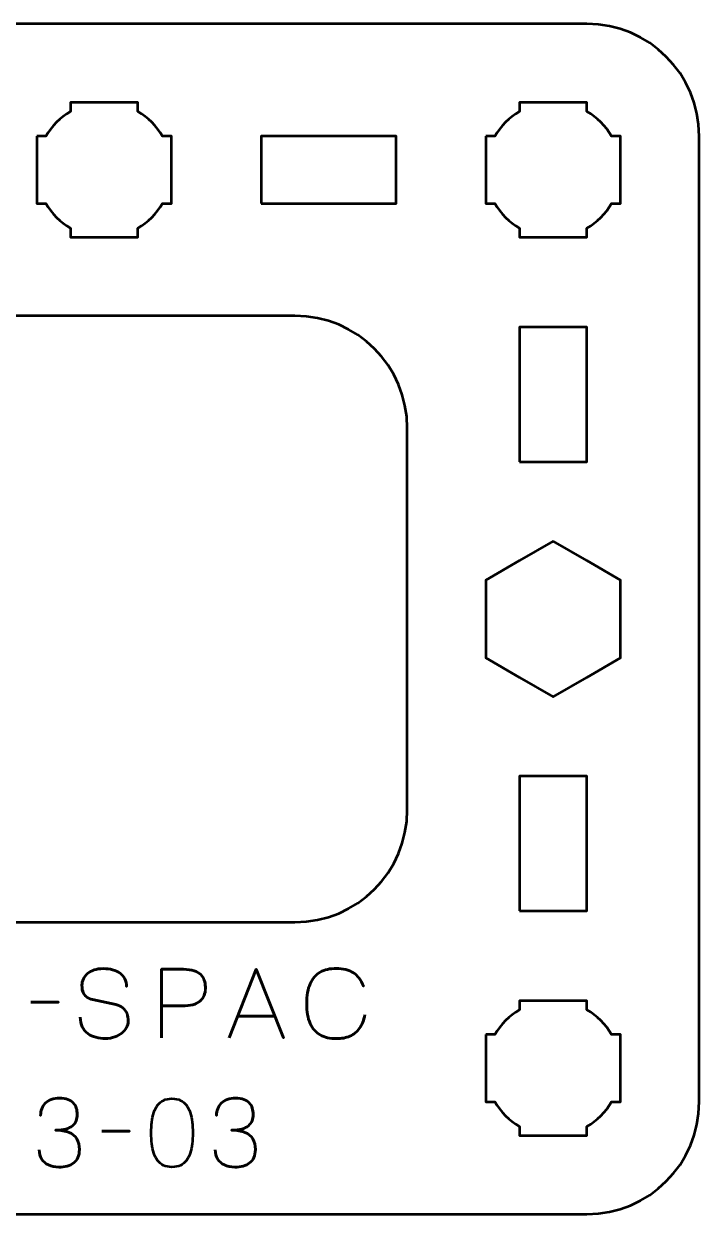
# Model space of a CAD drawing. Header units: centimetres. Extents: x -13.15 to -7.85, y -17.5 to -12.2.
# Drawn here: x -10.86 to -7.85, y -17.5 to -12.2 of the extents above; entities that cross this region are included whole.
import ezdxf

# ---------------------------------------------------------------- set-up
doc = ezdxf.new("R2010")
doc.units = ezdxf.units.CM
doc.header["$MEASUREMENT"] = 0
doc.layers.add('Layer 1', color=7, linetype='Continuous')

msp = doc.modelspace()

# ---------------------------------------------------------------- linework, layer by layer
at = {"layer": 'Layer 1', "lineweight": 53}
for points in [[(-8.65, -14.15), (-8.35, -14.15), (-8.35, -13.55), (-8.65, -13.55), (-8.65, -14.15)], [(-8.65, -16.15), (-8.35, -16.15), (-8.35, -15.55), (-8.65, -15.55), (-8.65, -16.15)]]:
    msp.add_lwpolyline(points, close=True, dxfattribs=at)
for points, knots in [([(-13.15, -17), (-13.15, -17), (-13.15, -12.7), (-13.15, -12.7), (-13.15, -12.7), (-13.15, -12.42391), (-12.92609, -12.2), (-12.65, -12.2), (-12.65, -12.2), (-12.65, -12.2), (-8.35, -12.2), (-8.35, -12.2), (-8.35, -12.2), (-8.07391, -12.2), (-7.85, -12.42391), (-7.85, -12.7), (-7.85, -12.7), (-7.85, -12.7), (-7.85, -17), (-7.85, -17), (-7.85, -17), (-7.85, -17.27609), (-8.07391, -17.5), (-8.35, -17.5), (-8.35, -17.5), (-8.35, -17.5), (-12.65, -17.5), (-12.65, -17.5), (-12.65, -17.5), (-12.92609, -17.5), (-13.15, -17.27609), (-13.15, -17)], [0, 0, 0, 0, 0.125, 0.125, 0.125, 0.125, 0.25, 0.25, 0.25, 0.25, 0.375, 0.375, 0.375, 0.375, 0.5, 0.5, 0.5, 0.5, 0.625, 0.625, 0.625, 0.625, 0.75, 0.75, 0.75, 0.75, 0.875, 0.875, 0.875, 0.875, 1, 1, 1, 1]), ([(-10.8, -12.7), (-10.8, -12.7), (-10.75985, -12.7), (-10.75985, -12.7), (-10.75985, -12.7), (-10.7335, -12.65447), (-10.69553, -12.6165), (-10.65, -12.59015), (-10.65, -12.59015), (-10.65, -12.59015), (-10.65, -12.55), (-10.65, -12.55), (-10.65, -12.55), (-10.65, -12.55), (-10.5, -12.55), (-10.5, -12.55), (-10.5, -12.55), (-10.5, -12.55), (-10.35, -12.55), (-10.35, -12.55), (-10.35, -12.55), (-10.35, -12.55), (-10.35, -12.59015), (-10.35, -12.59015), (-10.35, -12.59015), (-10.30447, -12.6165), (-10.2665, -12.65447), (-10.24015, -12.7), (-10.24015, -12.7), (-10.24015, -12.7), (-10.2, -12.7), (-10.2, -12.7), (-10.2, -12.7), (-10.2, -12.7), (-10.2, -12.85), (-10.2, -12.85), (-10.2, -12.85), (-10.2, -12.85), (-10.2, -13), (-10.2, -13), (-10.2, -13), (-10.2, -13), (-10.24015, -13), (-10.24015, -13), (-10.24015, -13), (-10.2665, -13.04553), (-10.30447, -13.0835), (-10.35, -13.10985), (-10.35, -13.10985), (-10.35, -13.10985), (-10.35, -13.15), (-10.35, -13.15), (-10.35, -13.15), (-10.35, -13.15), (-10.5, -13.15), (-10.5, -13.15), (-10.5, -13.15), (-10.5, -13.15), (-10.65, -13.15), (-10.65, -13.15), (-10.65, -13.15), (-10.65, -13.15), (-10.65, -13.10985), (-10.65, -13.10985), (-10.65, -13.10985), (-10.69553, -13.0835), (-10.7335, -13.04553), (-10.75985, -13), (-10.75985, -13), (-10.75985, -13), (-10.8, -13), (-10.8, -13), (-10.8, -13), (-10.8, -13), (-10.8, -12.85), (-10.8, -12.85), (-10.8, -12.85), (-10.8, -12.85), (-10.8, -12.7), (-10.8, -12.7)], [0, 0, 0, 0, 0.05, 0.05, 0.05, 0.05, 0.1, 0.1, 0.1, 0.1, 0.15, 0.15, 0.15, 0.15, 0.2, 0.2, 0.2, 0.2, 0.25, 0.25, 0.25, 0.25, 0.3, 0.3, 0.3, 0.3, 0.35, 0.35, 0.35, 0.35, 0.4, 0.4, 0.4, 0.4, 0.45, 0.45, 0.45, 0.45, 0.5, 0.5, 0.5, 0.5, 0.55, 0.55, 0.55, 0.55, 0.6, 0.6, 0.6, 0.6, 0.65, 0.65, 0.65, 0.65, 0.7, 0.7, 0.7, 0.7, 0.75, 0.75, 0.75, 0.75, 0.8, 0.8, 0.8, 0.8, 0.85, 0.85, 0.85, 0.85, 0.9, 0.9, 0.9, 0.9, 0.95, 0.95, 0.95, 0.95, 1, 1, 1, 1]), ([(-8.8, -12.7), (-8.8, -12.7), (-8.75985, -12.7), (-8.75985, -12.7), (-8.75985, -12.7), (-8.7335, -12.65447), (-8.69553, -12.6165), (-8.65, -12.59015), (-8.65, -12.59015), (-8.65, -12.59015), (-8.65, -12.55), (-8.65, -12.55), (-8.65, -12.55), (-8.65, -12.55), (-8.5, -12.55), (-8.5, -12.55), (-8.5, -12.55), (-8.5, -12.55), (-8.35, -12.55), (-8.35, -12.55), (-8.35, -12.55), (-8.35, -12.55), (-8.35, -12.59015), (-8.35, -12.59015), (-8.35, -12.59015), (-8.30447, -12.6165), (-8.2665, -12.65447), (-8.24015, -12.7), (-8.24015, -12.7), (-8.24015, -12.7), (-8.2, -12.7), (-8.2, -12.7), (-8.2, -12.7), (-8.2, -12.7), (-8.2, -12.85), (-8.2, -12.85), (-8.2, -12.85), (-8.2, -12.85), (-8.2, -13), (-8.2, -13), (-8.2, -13), (-8.2, -13), (-8.24015, -13), (-8.24015, -13), (-8.24015, -13), (-8.2665, -13.04553), (-8.30447, -13.0835), (-8.35, -13.10985), (-8.35, -13.10985), (-8.35, -13.10985), (-8.35, -13.15), (-8.35, -13.15), (-8.35, -13.15), (-8.35, -13.15), (-8.5, -13.15), (-8.5, -13.15), (-8.5, -13.15), (-8.5, -13.15), (-8.65, -13.15), (-8.65, -13.15), (-8.65, -13.15), (-8.65, -13.15), (-8.65, -13.10985), (-8.65, -13.10985), (-8.65, -13.10985), (-8.69553, -13.0835), (-8.7335, -13.04553), (-8.75985, -13), (-8.75985, -13), (-8.75985, -13), (-8.8, -13), (-8.8, -13), (-8.8, -13), (-8.8, -13), (-8.8, -12.85), (-8.8, -12.85), (-8.8, -12.85), (-8.8, -12.85), (-8.8, -12.7), (-8.8, -12.7)], [0, 0, 0, 0, 0.05, 0.05, 0.05, 0.05, 0.1, 0.1, 0.1, 0.1, 0.15, 0.15, 0.15, 0.15, 0.2, 0.2, 0.2, 0.2, 0.25, 0.25, 0.25, 0.25, 0.3, 0.3, 0.3, 0.3, 0.35, 0.35, 0.35, 0.35, 0.4, 0.4, 0.4, 0.4, 0.45, 0.45, 0.45, 0.45, 0.5, 0.5, 0.5, 0.5, 0.55, 0.55, 0.55, 0.55, 0.6, 0.6, 0.6, 0.6, 0.65, 0.65, 0.65, 0.65, 0.7, 0.7, 0.7, 0.7, 0.75, 0.75, 0.75, 0.75, 0.8, 0.8, 0.8, 0.8, 0.85, 0.85, 0.85, 0.85, 0.9, 0.9, 0.9, 0.9, 0.95, 0.95, 0.95, 0.95, 1, 1, 1, 1]), ([(-9.8, -13), (-9.8, -13), (-9.8, -12.7), (-9.8, -12.7), (-9.8, -12.7), (-9.8, -12.7), (-9.2, -12.7), (-9.2, -12.7), (-9.2, -12.7), (-9.2, -12.7), (-9.2, -13), (-9.2, -13), (-9.2, -13), (-9.2, -13), (-9.8, -13), (-9.8, -13)], [0, 0, 0, 0, 0.25, 0.25, 0.25, 0.25, 0.5, 0.5, 0.5, 0.5, 0.75, 0.75, 0.75, 0.75, 1, 1, 1, 1]), ([(-11.85, -15.7), (-11.85, -15.7), (-11.85, -14), (-11.85, -14), (-11.85, -14), (-11.85, -13.72391), (-11.62609, -13.5), (-11.35, -13.5), (-11.35, -13.5), (-11.35, -13.5), (-9.65, -13.5), (-9.65, -13.5), (-9.65, -13.5), (-9.37391, -13.5), (-9.15, -13.72391), (-9.15, -14), (-9.15, -14), (-9.15, -14), (-9.15, -15.7), (-9.15, -15.7), (-9.15, -15.7), (-9.15, -15.97609), (-9.37391, -16.2), (-9.65, -16.2), (-9.65, -16.2), (-9.65, -16.2), (-11.35, -16.2), (-11.35, -16.2), (-11.35, -16.2), (-11.62609, -16.2), (-11.85, -15.97609), (-11.85, -15.7)], [0, 0, 0, 0, 0.125, 0.125, 0.125, 0.125, 0.25, 0.25, 0.25, 0.25, 0.375, 0.375, 0.375, 0.375, 0.5, 0.5, 0.5, 0.5, 0.625, 0.625, 0.625, 0.625, 0.75, 0.75, 0.75, 0.75, 0.875, 0.875, 0.875, 0.875, 1, 1, 1, 1]), ([(-8.5, -14.50359), (-8.5, -14.50359), (-8.35, -14.59019), (-8.35, -14.59019), (-8.35, -14.59019), (-8.35, -14.59019), (-8.2, -14.67679), (-8.2, -14.67679), (-8.2, -14.67679), (-8.2, -14.67679), (-8.2, -14.85), (-8.2, -14.85), (-8.2, -14.85), (-8.2, -14.85), (-8.2, -15.02321), (-8.2, -15.02321), (-8.2, -15.02321), (-8.2, -15.02321), (-8.35, -15.10981), (-8.35, -15.10981), (-8.35, -15.10981), (-8.35, -15.10981), (-8.5, -15.19641), (-8.5, -15.19641), (-8.5, -15.19641), (-8.5, -15.19641), (-8.65, -15.10981), (-8.65, -15.10981), (-8.65, -15.10981), (-8.65, -15.10981), (-8.8, -15.02321), (-8.8, -15.02321), (-8.8, -15.02321), (-8.8, -15.02321), (-8.8, -14.85), (-8.8, -14.85), (-8.8, -14.85), (-8.8, -14.85), (-8.8, -14.67679), (-8.8, -14.67679), (-8.8, -14.67679), (-8.8, -14.67679), (-8.65, -14.59019), (-8.65, -14.59019), (-8.65, -14.59019), (-8.65, -14.59019), (-8.5, -14.50359), (-8.5, -14.50359)], [0, 0, 0, 0, 0.0833333, 0.0833333, 0.0833333, 0.0833333, 0.1666667, 0.1666667, 0.1666667, 0.1666667, 0.25, 0.25, 0.25, 0.25, 0.3333333, 0.3333333, 0.3333333, 0.3333333, 0.4166667, 0.4166667, 0.4166667, 0.4166667, 0.5, 0.5, 0.5, 0.5, 0.5833333, 0.5833333, 0.5833333, 0.5833333, 0.6666667, 0.6666667, 0.6666667, 0.6666667, 0.75, 0.75, 0.75, 0.75, 0.8333333, 0.8333333, 0.8333333, 0.8333333, 0.9166667, 0.9166667, 0.9166667, 0.9166667, 1, 1, 1, 1]), ([(-8.8, -16.7), (-8.8, -16.7), (-8.75985, -16.7), (-8.75985, -16.7), (-8.75985, -16.7), (-8.7335, -16.65447), (-8.69553, -16.6165), (-8.65, -16.59015), (-8.65, -16.59015), (-8.65, -16.59015), (-8.65, -16.55), (-8.65, -16.55), (-8.65, -16.55), (-8.65, -16.55), (-8.5, -16.55), (-8.5, -16.55), (-8.5, -16.55), (-8.5, -16.55), (-8.35, -16.55), (-8.35, -16.55), (-8.35, -16.55), (-8.35, -16.55), (-8.35, -16.59015), (-8.35, -16.59015), (-8.35, -16.59015), (-8.30447, -16.6165), (-8.2665, -16.65447), (-8.24015, -16.7), (-8.24015, -16.7), (-8.24015, -16.7), (-8.2, -16.7), (-8.2, -16.7), (-8.2, -16.7), (-8.2, -16.7), (-8.2, -16.85), (-8.2, -16.85), (-8.2, -16.85), (-8.2, -16.85), (-8.2, -17), (-8.2, -17), (-8.2, -17), (-8.2, -17), (-8.24015, -17), (-8.24015, -17), (-8.24015, -17), (-8.2665, -17.04553), (-8.30447, -17.0835), (-8.35, -17.10985), (-8.35, -17.10985), (-8.35, -17.10985), (-8.35, -17.15), (-8.35, -17.15), (-8.35, -17.15), (-8.35, -17.15), (-8.5, -17.15), (-8.5, -17.15), (-8.5, -17.15), (-8.5, -17.15), (-8.65, -17.15), (-8.65, -17.15), (-8.65, -17.15), (-8.65, -17.15), (-8.65, -17.10985), (-8.65, -17.10985), (-8.65, -17.10985), (-8.69553, -17.0835), (-8.7335, -17.04553), (-8.75985, -17), (-8.75985, -17), (-8.75985, -17), (-8.8, -17), (-8.8, -17), (-8.8, -17), (-8.8, -17), (-8.8, -16.85), (-8.8, -16.85), (-8.8, -16.85), (-8.8, -16.85), (-8.8, -16.7), (-8.8, -16.7)], [0, 0, 0, 0, 0.05, 0.05, 0.05, 0.05, 0.1, 0.1, 0.1, 0.1, 0.15, 0.15, 0.15, 0.15, 0.2, 0.2, 0.2, 0.2, 0.25, 0.25, 0.25, 0.25, 0.3, 0.3, 0.3, 0.3, 0.35, 0.35, 0.35, 0.35, 0.4, 0.4, 0.4, 0.4, 0.45, 0.45, 0.45, 0.45, 0.5, 0.5, 0.5, 0.5, 0.55, 0.55, 0.55, 0.55, 0.6, 0.6, 0.6, 0.6, 0.65, 0.65, 0.65, 0.65, 0.7, 0.7, 0.7, 0.7, 0.75, 0.75, 0.75, 0.75, 0.8, 0.8, 0.8, 0.8, 0.85, 0.85, 0.85, 0.85, 0.9, 0.9, 0.9, 0.9, 0.95, 0.95, 0.95, 0.95, 1, 1, 1, 1])]:
    msp.add_open_spline(points, degree=3, knots=knots, dxfattribs=at)
at = {"layer": 'Layer 1', "color": 5, "lineweight": 53}
for points, knots in [([(-10.60626, -16.62265), (-10.60612, -16.63952), (-10.60316, -16.65398), (-10.59723, -16.66605), (-10.59723, -16.66605), (-10.59137, -16.67804), (-10.58319, -16.68785), (-10.57289, -16.69547), (-10.57289, -16.69547), (-10.56252, -16.70302), (-10.55059, -16.70859), (-10.53712, -16.71219), (-10.53712, -16.71219), (-10.52371, -16.71572), (-10.50932, -16.71748), (-10.49408, -16.71748), (-10.49408, -16.71748), (-10.4787, -16.71741), (-10.46487, -16.71515), (-10.45252, -16.71085), (-10.45252, -16.71085), (-10.44024, -16.70654), (-10.42973, -16.70076), (-10.42091, -16.69349), (-10.42091, -16.69349), (-10.41216, -16.68622), (-10.40539, -16.67811), (-10.40059, -16.66908), (-10.40059, -16.66908), (-10.39579, -16.66005), (-10.39325, -16.65081), (-10.3929, -16.64128), (-10.3929, -16.64128), (-10.39248, -16.62879), (-10.39431, -16.61736), (-10.39833, -16.60706), (-10.39833, -16.60706), (-10.40236, -16.59676), (-10.40857, -16.58815), (-10.41696, -16.5811), (-10.41696, -16.5811), (-10.42529, -16.57404), (-10.4358, -16.5691), (-10.44836, -16.56635), (-10.44836, -16.56635), (-10.44836, -16.56635), (-10.55207, -16.54391), (-10.55207, -16.54391), (-10.55207, -16.54391), (-10.56181, -16.54187), (-10.57021, -16.53841), (-10.57712, -16.53361), (-10.57712, -16.53361), (-10.58404, -16.52875), (-10.5894, -16.52204), (-10.59307, -16.51343), (-10.59307, -16.51343), (-10.59674, -16.5049), (-10.59864, -16.49403), (-10.59864, -16.48084), (-10.59864, -16.48084), (-10.59864, -16.47082), (-10.59659, -16.46137), (-10.59243, -16.45248), (-10.59243, -16.45248), (-10.58834, -16.44359), (-10.58227, -16.43575), (-10.5743, -16.42884), (-10.5743, -16.42884), (-10.56633, -16.422), (-10.55645, -16.41663), (-10.54474, -16.41275), (-10.54474, -16.41275), (-10.53295, -16.4088), (-10.51948, -16.40683), (-10.50424, -16.40676), (-10.50424, -16.40676), (-10.48893, -16.40676), (-10.47489, -16.40852), (-10.46205, -16.41205), (-10.46205, -16.41205), (-10.44928, -16.41558), (-10.4382, -16.42066), (-10.42889, -16.42743), (-10.42889, -16.42743), (-10.41957, -16.4342), (-10.41238, -16.44253), (-10.40744, -16.45226), (-10.40744, -16.45226), (-10.4025, -16.46207), (-10.40017, -16.47329), (-10.40052, -16.48592), (-10.40052, -16.48592), (-10.40017, -16.47329), (-10.4025, -16.46207), (-10.40744, -16.45226), (-10.40744, -16.45226), (-10.41238, -16.44253), (-10.41957, -16.4342), (-10.42889, -16.42743), (-10.42889, -16.42743), (-10.4382, -16.42066), (-10.44928, -16.41558), (-10.46205, -16.41205), (-10.46205, -16.41205), (-10.47489, -16.40852), (-10.48893, -16.40676), (-10.50424, -16.40676), (-10.50424, -16.40676), (-10.51948, -16.40683), (-10.53295, -16.4088), (-10.54474, -16.41275), (-10.54474, -16.41275), (-10.55645, -16.41663), (-10.56633, -16.422), (-10.5743, -16.42884), (-10.5743, -16.42884), (-10.58227, -16.43575), (-10.58834, -16.44359), (-10.59243, -16.45248), (-10.59243, -16.45248), (-10.59659, -16.46137), (-10.59864, -16.47082), (-10.59864, -16.48084), (-10.59864, -16.48084), (-10.59864, -16.49403), (-10.59681, -16.5049), (-10.59328, -16.51336), (-10.59328, -16.51336), (-10.58968, -16.5219), (-10.58439, -16.52853), (-10.57747, -16.5334), (-10.57747, -16.5334), (-10.57056, -16.5382), (-10.56209, -16.54173), (-10.55207, -16.54391), (-10.55207, -16.54391), (-10.55207, -16.54391), (-10.44836, -16.56635), (-10.44836, -16.56635), (-10.44836, -16.56635), (-10.43552, -16.5691), (-10.42493, -16.57404), (-10.41661, -16.5811), (-10.41661, -16.5811), (-10.40821, -16.58815), (-10.40207, -16.59676), (-10.39812, -16.60706), (-10.39812, -16.60706), (-10.39424, -16.61736), (-10.39248, -16.62879), (-10.3929, -16.64128), (-10.3929, -16.64128), (-10.39325, -16.65081), (-10.39579, -16.66005), (-10.40059, -16.66908), (-10.40059, -16.66908), (-10.40539, -16.67811), (-10.41216, -16.68622), (-10.42091, -16.69349), (-10.42091, -16.69349), (-10.42973, -16.70076), (-10.44024, -16.70654), (-10.45252, -16.71085), (-10.45252, -16.71085), (-10.46487, -16.71515), (-10.4787, -16.71741), (-10.49408, -16.71748), (-10.49408, -16.71748), (-10.50932, -16.71748), (-10.52371, -16.71572), (-10.53712, -16.71219), (-10.53712, -16.71219), (-10.55059, -16.70859), (-10.56252, -16.70302), (-10.57289, -16.69547), (-10.57289, -16.69547), (-10.58319, -16.68785), (-10.59137, -16.67804), (-10.59723, -16.66605), (-10.59723, -16.66605), (-10.60316, -16.65398), (-10.60612, -16.63952), (-10.60626, -16.62265)], [0, 0, 0, 0, 0.0217391, 0.0217391, 0.0217391, 0.0217391, 0.0434783, 0.0434783, 0.0434783, 0.0434783, 0.0652174, 0.0652174, 0.0652174, 0.0652174, 0.0869565, 0.0869565, 0.0869565, 0.0869565, 0.1086957, 0.1086957, 0.1086957, 0.1086957, 0.1304348, 0.1304348, 0.1304348, 0.1304348, 0.1521739, 0.1521739, 0.1521739, 0.1521739, 0.173913, 0.173913, 0.173913, 0.173913, 0.1956522, 0.1956522, 0.1956522, 0.1956522, 0.2173913, 0.2173913, 0.2173913, 0.2173913, 0.2391304, 0.2391304, 0.2391304, 0.2391304, 0.2608696, 0.2608696, 0.2608696, 0.2608696, 0.2826087, 0.2826087, 0.2826087, 0.2826087, 0.3043478, 0.3043478, 0.3043478, 0.3043478, 0.326087, 0.326087, 0.326087, 0.326087, 0.3478261, 0.3478261, 0.3478261, 0.3478261, 0.3695652, 0.3695652, 0.3695652, 0.3695652, 0.3913043, 0.3913043, 0.3913043, 0.3913043, 0.4130435, 0.4130435, 0.4130435, 0.4130435, 0.4347826, 0.4347826, 0.4347826, 0.4347826, 0.4565217, 0.4565217, 0.4565217, 0.4565217, 0.4782609, 0.4782609, 0.4782609, 0.4782609, 0.5, 0.5, 0.5, 0.5, 0.5217391, 0.5217391, 0.5217391, 0.5217391, 0.5434783, 0.5434783, 0.5434783, 0.5434783, 0.5652174, 0.5652174, 0.5652174, 0.5652174, 0.5869565, 0.5869565, 0.5869565, 0.5869565, 0.6086957, 0.6086957, 0.6086957, 0.6086957, 0.6304348, 0.6304348, 0.6304348, 0.6304348, 0.6521739, 0.6521739, 0.6521739, 0.6521739, 0.673913, 0.673913, 0.673913, 0.673913, 0.6956522, 0.6956522, 0.6956522, 0.6956522, 0.7173913, 0.7173913, 0.7173913, 0.7173913, 0.7391304, 0.7391304, 0.7391304, 0.7391304, 0.7608696, 0.7608696, 0.7608696, 0.7608696, 0.7826087, 0.7826087, 0.7826087, 0.7826087, 0.8043478, 0.8043478, 0.8043478, 0.8043478, 0.826087, 0.826087, 0.826087, 0.826087, 0.8478261, 0.8478261, 0.8478261, 0.8478261, 0.8695652, 0.8695652, 0.8695652, 0.8695652, 0.8913043, 0.8913043, 0.8913043, 0.8913043, 0.9130435, 0.9130435, 0.9130435, 0.9130435, 0.9347826, 0.9347826, 0.9347826, 0.9347826, 0.9565217, 0.9565217, 0.9565217, 0.9565217, 0.9782609, 0.9782609, 0.9782609, 0.9782609, 1, 1, 1, 1]), ([(-10.24431, -16.71494), (-10.24431, -16.71494), (-10.24431, -16.40972), (-10.24431, -16.40972), (-10.24431, -16.40972), (-10.24431, -16.40972), (-10.14694, -16.40972), (-10.14694, -16.40972), (-10.14694, -16.40972), (-10.12747, -16.40979), (-10.11146, -16.41198), (-10.09883, -16.41621), (-10.09883, -16.41621), (-10.08627, -16.42037), (-10.07639, -16.42616), (-10.06926, -16.4335), (-10.06926, -16.4335), (-10.06214, -16.44076), (-10.05706, -16.44909), (-10.05395, -16.45847), (-10.05395, -16.45847), (-10.05092, -16.46786), (-10.04916, -16.47766), (-10.04873, -16.48804), (-10.04873, -16.48804), (-10.04824, -16.49841), (-10.04944, -16.50857), (-10.05226, -16.51844), (-10.05226, -16.51844), (-10.05515, -16.52832), (-10.06002, -16.53728), (-10.06701, -16.54533), (-10.06701, -16.54533), (-10.07392, -16.55337), (-10.0833, -16.55979), (-10.09509, -16.56452), (-10.09509, -16.56452), (-10.10687, -16.56931), (-10.12147, -16.57171), (-10.1389, -16.57185), (-10.1389, -16.57185), (-10.1389, -16.57185), (-10.24431, -16.57185), (-10.24431, -16.57185), (-10.24431, -16.57185), (-10.24431, -16.57185), (-10.1389, -16.57185), (-10.1389, -16.57185), (-10.1389, -16.57185), (-10.12183, -16.57171), (-10.10736, -16.56931), (-10.09565, -16.56452), (-10.09565, -16.56452), (-10.08387, -16.55979), (-10.07448, -16.55337), (-10.06743, -16.54533), (-10.06743, -16.54533), (-10.06044, -16.53728), (-10.05543, -16.52832), (-10.05247, -16.51844), (-10.05247, -16.51844), (-10.04951, -16.50857), (-10.04824, -16.49841), (-10.04873, -16.48804), (-10.04873, -16.48804), (-10.04916, -16.47766), (-10.05092, -16.46786), (-10.05409, -16.45847), (-10.05409, -16.45847), (-10.0572, -16.44909), (-10.06242, -16.44076), (-10.06955, -16.4335), (-10.06955, -16.4335), (-10.07674, -16.42616), (-10.08662, -16.42037), (-10.09918, -16.41621), (-10.09918, -16.41621), (-10.11181, -16.41198), (-10.12768, -16.40979), (-10.14694, -16.40972), (-10.14694, -16.40972), (-10.14694, -16.40972), (-10.24431, -16.40972), (-10.24431, -16.40972), (-10.24431, -16.40972), (-10.24431, -16.40972), (-10.24431, -16.71494), (-10.24431, -16.71494)], [0, 0, 0, 0, 0.0454545, 0.0454545, 0.0454545, 0.0454545, 0.0909091, 0.0909091, 0.0909091, 0.0909091, 0.1363636, 0.1363636, 0.1363636, 0.1363636, 0.1818182, 0.1818182, 0.1818182, 0.1818182, 0.2272727, 0.2272727, 0.2272727, 0.2272727, 0.2727273, 0.2727273, 0.2727273, 0.2727273, 0.3181818, 0.3181818, 0.3181818, 0.3181818, 0.3636364, 0.3636364, 0.3636364, 0.3636364, 0.4090909, 0.4090909, 0.4090909, 0.4090909, 0.4545455, 0.4545455, 0.4545455, 0.4545455, 0.5, 0.5, 0.5, 0.5, 0.5454545, 0.5454545, 0.5454545, 0.5454545, 0.5909091, 0.5909091, 0.5909091, 0.5909091, 0.6363636, 0.6363636, 0.6363636, 0.6363636, 0.6818182, 0.6818182, 0.6818182, 0.6818182, 0.7272727, 0.7272727, 0.7272727, 0.7272727, 0.7727273, 0.7727273, 0.7727273, 0.7727273, 0.8181818, 0.8181818, 0.8181818, 0.8181818, 0.8636364, 0.8636364, 0.8636364, 0.8636364, 0.9090909, 0.9090909, 0.9090909, 0.9090909, 0.9545455, 0.9545455, 0.9545455, 0.9545455, 1, 1, 1, 1]), ([(-9.94375, -16.71494), (-9.94375, -16.71494), (-9.82268, -16.40972), (-9.82268, -16.40972), (-9.82268, -16.40972), (-9.82268, -16.40972), (-9.70118, -16.71494), (-9.70118, -16.71494), (-9.70118, -16.71494), (-9.70118, -16.71494), (-9.82268, -16.40972), (-9.82268, -16.40972), (-9.82268, -16.40972), (-9.82268, -16.40972), (-9.94375, -16.71494), (-9.94375, -16.71494)], [0, 0, 0, 0, 0.25, 0.25, 0.25, 0.25, 0.5, 0.5, 0.5, 0.5, 0.75, 0.75, 0.75, 0.75, 1, 1, 1, 1]), ([(-9.33881, -16.61249), (-9.34333, -16.63669), (-9.35123, -16.65666), (-9.36231, -16.67232), (-9.36231, -16.67232), (-9.37345, -16.68792), (-9.38771, -16.69949), (-9.40506, -16.70704), (-9.40506, -16.70704), (-9.42235, -16.71459), (-9.44267, -16.7184), (-9.46581, -16.71833), (-9.46581, -16.71833), (-9.49396, -16.7184), (-9.51788, -16.71296), (-9.5375, -16.70189), (-9.5375, -16.70189), (-9.55711, -16.69088), (-9.57207, -16.67388), (-9.58237, -16.65081), (-9.58237, -16.65081), (-9.59267, -16.62773), (-9.59782, -16.59817), (-9.59789, -16.56212), (-9.59789, -16.56212), (-9.59782, -16.52621), (-9.59267, -16.49671), (-9.58237, -16.47364), (-9.58237, -16.47364), (-9.57207, -16.45057), (-9.55711, -16.4335), (-9.5375, -16.42242), (-9.5375, -16.42242), (-9.51788, -16.41134), (-9.49396, -16.40584), (-9.46581, -16.40591), (-9.46581, -16.40591), (-9.43568, -16.40584), (-9.41043, -16.41226), (-9.39011, -16.42517), (-9.39011, -16.42517), (-9.36986, -16.43808), (-9.35497, -16.45805), (-9.34559, -16.48507), (-9.34559, -16.48507), (-9.35497, -16.45805), (-9.36986, -16.43808), (-9.39011, -16.42517), (-9.39011, -16.42517), (-9.41043, -16.41226), (-9.43568, -16.40584), (-9.46581, -16.40591), (-9.46581, -16.40591), (-9.49396, -16.40584), (-9.51788, -16.41134), (-9.5375, -16.42242), (-9.5375, -16.42242), (-9.55711, -16.4335), (-9.57207, -16.45057), (-9.58237, -16.47364), (-9.58237, -16.47364), (-9.59267, -16.49671), (-9.59782, -16.52621), (-9.59789, -16.56212), (-9.59789, -16.56212), (-9.59782, -16.59817), (-9.59267, -16.62773), (-9.58237, -16.65081), (-9.58237, -16.65081), (-9.57207, -16.67388), (-9.55711, -16.69088), (-9.5375, -16.70189), (-9.5375, -16.70189), (-9.51788, -16.71296), (-9.49396, -16.7184), (-9.46581, -16.71833), (-9.46581, -16.71833), (-9.44267, -16.7184), (-9.42235, -16.71459), (-9.40506, -16.70704), (-9.40506, -16.70704), (-9.38771, -16.69949), (-9.37345, -16.68792), (-9.36231, -16.67232), (-9.36231, -16.67232), (-9.35123, -16.65666), (-9.34333, -16.63669), (-9.33881, -16.61249)], [0, 0, 0, 0, 0.0454545, 0.0454545, 0.0454545, 0.0454545, 0.0909091, 0.0909091, 0.0909091, 0.0909091, 0.1363636, 0.1363636, 0.1363636, 0.1363636, 0.1818182, 0.1818182, 0.1818182, 0.1818182, 0.2272727, 0.2272727, 0.2272727, 0.2272727, 0.2727273, 0.2727273, 0.2727273, 0.2727273, 0.3181818, 0.3181818, 0.3181818, 0.3181818, 0.3636364, 0.3636364, 0.3636364, 0.3636364, 0.4090909, 0.4090909, 0.4090909, 0.4090909, 0.4545455, 0.4545455, 0.4545455, 0.4545455, 0.5, 0.5, 0.5, 0.5, 0.5454545, 0.5454545, 0.5454545, 0.5454545, 0.5909091, 0.5909091, 0.5909091, 0.5909091, 0.6363636, 0.6363636, 0.6363636, 0.6363636, 0.6818182, 0.6818182, 0.6818182, 0.6818182, 0.7272727, 0.7272727, 0.7272727, 0.7272727, 0.7727273, 0.7727273, 0.7727273, 0.7727273, 0.8181818, 0.8181818, 0.8181818, 0.8181818, 0.8636364, 0.8636364, 0.8636364, 0.8636364, 0.9090909, 0.9090909, 0.9090909, 0.9090909, 0.9545455, 0.9545455, 0.9545455, 0.9545455, 1, 1, 1, 1]), ([(-10.82639, -16.55534), (-10.82639, -16.55534), (-10.7032, -16.55534), (-10.7032, -16.55534), (-10.7032, -16.55534), (-10.7032, -16.55534), (-10.82639, -16.55534), (-10.82639, -16.55534)], [0, 0, 0, 0, 0.5, 0.5, 0.5, 0.5, 1, 1, 1, 1]), ([(-9.90565, -16.61884), (-9.90565, -16.61884), (-9.73971, -16.61884), (-9.73971, -16.61884), (-9.73971, -16.61884), (-9.73971, -16.61884), (-9.90565, -16.61884), (-9.90565, -16.61884)], [0, 0, 0, 0, 0.5, 0.5, 0.5, 0.5, 1, 1, 1, 1]), ([(-10.78871, -17.21363), (-10.78864, -17.22887), (-10.78511, -17.24213), (-10.77813, -17.25363), (-10.77813, -17.25363), (-10.77114, -17.26506), (-10.76119, -17.27402), (-10.74821, -17.28044), (-10.74821, -17.28044), (-10.73523, -17.28686), (-10.71964, -17.29011), (-10.7015, -17.29025), (-10.7015, -17.29025), (-10.68789, -17.29025), (-10.67554, -17.28884), (-10.66432, -17.28588), (-10.66432, -17.28588), (-10.65317, -17.28291), (-10.64358, -17.27833), (-10.63546, -17.27205), (-10.63546, -17.27205), (-10.62735, -17.26577), (-10.62114, -17.25765), (-10.6167, -17.24778), (-10.6167, -17.24778), (-10.61232, -17.23783), (-10.61014, -17.2259), (-10.61007, -17.21193), (-10.61007, -17.21193), (-10.60999, -17.19331), (-10.6138, -17.17757), (-10.62135, -17.1648), (-10.62135, -17.1648), (-10.6289, -17.15203), (-10.64062, -17.14244), (-10.65635, -17.13588), (-10.65635, -17.13588), (-10.67208, -17.12931), (-10.69226, -17.126), (-10.71674, -17.126), (-10.71674, -17.126), (-10.69847, -17.12607), (-10.68316, -17.12438), (-10.67067, -17.12092), (-10.67067, -17.12092), (-10.65825, -17.11746), (-10.64831, -17.11259), (-10.64083, -17.10624), (-10.64083, -17.10624), (-10.63335, -17.09996), (-10.62792, -17.09248), (-10.62467, -17.08388), (-10.62467, -17.08388), (-10.62135, -17.07534), (-10.61973, -17.06596), (-10.6198, -17.05573), (-10.6198, -17.05573), (-10.61973, -17.04549), (-10.62114, -17.03604), (-10.62396, -17.02729), (-10.62396, -17.02729), (-10.62672, -17.01854), (-10.63123, -17.01085), (-10.63737, -17.00429), (-10.63737, -17.00429), (-10.64351, -16.99773), (-10.65162, -16.99258), (-10.66157, -16.98891), (-10.66157, -16.98891), (-10.67159, -16.98524), (-10.6838, -16.98341), (-10.69812, -16.98334), (-10.69812, -16.98334), (-10.71237, -16.98341), (-10.72486, -16.98552), (-10.73544, -16.98962), (-10.73544, -16.98962), (-10.7461, -16.99371), (-10.75484, -16.99928), (-10.7619, -17.00641), (-10.7619, -17.00641), (-10.76888, -17.01353), (-10.77411, -17.02165), (-10.77756, -17.03082), (-10.77756, -17.03082), (-10.78109, -17.03999), (-10.78278, -17.04973), (-10.78278, -17.05996), (-10.78278, -17.05996), (-10.78278, -17.04973), (-10.78109, -17.03999), (-10.77756, -17.03082), (-10.77756, -17.03082), (-10.77411, -17.02165), (-10.76888, -17.01353), (-10.7619, -17.00641), (-10.7619, -17.00641), (-10.75484, -16.99928), (-10.7461, -16.99371), (-10.73544, -16.98962), (-10.73544, -16.98962), (-10.72486, -16.98552), (-10.71237, -16.98341), (-10.69812, -16.98334), (-10.69812, -16.98334), (-10.6838, -16.98341), (-10.67159, -16.98524), (-10.66157, -16.98891), (-10.66157, -16.98891), (-10.65162, -16.99258), (-10.64351, -16.99773), (-10.63737, -17.00429), (-10.63737, -17.00429), (-10.63123, -17.01085), (-10.62672, -17.01854), (-10.62396, -17.02729), (-10.62396, -17.02729), (-10.62114, -17.03604), (-10.61973, -17.04549), (-10.6198, -17.05573), (-10.6198, -17.05573), (-10.61973, -17.06596), (-10.62135, -17.07534), (-10.62467, -17.08388), (-10.62467, -17.08388), (-10.62792, -17.09248), (-10.63335, -17.09996), (-10.64083, -17.10624), (-10.64083, -17.10624), (-10.64831, -17.11259), (-10.65825, -17.11746), (-10.67067, -17.12092), (-10.67067, -17.12092), (-10.68316, -17.12438), (-10.69847, -17.12607), (-10.71674, -17.126), (-10.71674, -17.126), (-10.69226, -17.126), (-10.67208, -17.12931), (-10.65635, -17.13588), (-10.65635, -17.13588), (-10.64062, -17.14244), (-10.6289, -17.15203), (-10.62135, -17.1648), (-10.62135, -17.1648), (-10.6138, -17.17757), (-10.60999, -17.19331), (-10.61007, -17.21193), (-10.61007, -17.21193), (-10.61014, -17.2259), (-10.61232, -17.23783), (-10.6167, -17.24778), (-10.6167, -17.24778), (-10.62114, -17.25765), (-10.62735, -17.26577), (-10.63546, -17.27205), (-10.63546, -17.27205), (-10.64358, -17.27833), (-10.65317, -17.28291), (-10.66432, -17.28588), (-10.66432, -17.28588), (-10.67554, -17.28884), (-10.68789, -17.29025), (-10.7015, -17.29025), (-10.7015, -17.29025), (-10.71964, -17.29011), (-10.73523, -17.28686), (-10.74821, -17.28044), (-10.74821, -17.28044), (-10.76119, -17.27402), (-10.77114, -17.26506), (-10.77813, -17.25363), (-10.77813, -17.25363), (-10.78511, -17.24213), (-10.78864, -17.22887), (-10.78871, -17.21363)], [0, 0, 0, 0, 0.0227273, 0.0227273, 0.0227273, 0.0227273, 0.0454545, 0.0454545, 0.0454545, 0.0454545, 0.0681818, 0.0681818, 0.0681818, 0.0681818, 0.0909091, 0.0909091, 0.0909091, 0.0909091, 0.1136364, 0.1136364, 0.1136364, 0.1136364, 0.1363636, 0.1363636, 0.1363636, 0.1363636, 0.1590909, 0.1590909, 0.1590909, 0.1590909, 0.1818182, 0.1818182, 0.1818182, 0.1818182, 0.2045455, 0.2045455, 0.2045455, 0.2045455, 0.2272727, 0.2272727, 0.2272727, 0.2272727, 0.25, 0.25, 0.25, 0.25, 0.2727273, 0.2727273, 0.2727273, 0.2727273, 0.2954545, 0.2954545, 0.2954545, 0.2954545, 0.3181818, 0.3181818, 0.3181818, 0.3181818, 0.3409091, 0.3409091, 0.3409091, 0.3409091, 0.3636364, 0.3636364, 0.3636364, 0.3636364, 0.3863636, 0.3863636, 0.3863636, 0.3863636, 0.4090909, 0.4090909, 0.4090909, 0.4090909, 0.4318182, 0.4318182, 0.4318182, 0.4318182, 0.4545455, 0.4545455, 0.4545455, 0.4545455, 0.4772727, 0.4772727, 0.4772727, 0.4772727, 0.5, 0.5, 0.5, 0.5, 0.5227273, 0.5227273, 0.5227273, 0.5227273, 0.5454545, 0.5454545, 0.5454545, 0.5454545, 0.5681818, 0.5681818, 0.5681818, 0.5681818, 0.5909091, 0.5909091, 0.5909091, 0.5909091, 0.6136364, 0.6136364, 0.6136364, 0.6136364, 0.6363636, 0.6363636, 0.6363636, 0.6363636, 0.6590909, 0.6590909, 0.6590909, 0.6590909, 0.6818182, 0.6818182, 0.6818182, 0.6818182, 0.7045455, 0.7045455, 0.7045455, 0.7045455, 0.7272727, 0.7272727, 0.7272727, 0.7272727, 0.75, 0.75, 0.75, 0.75, 0.7727273, 0.7727273, 0.7727273, 0.7727273, 0.7954545, 0.7954545, 0.7954545, 0.7954545, 0.8181818, 0.8181818, 0.8181818, 0.8181818, 0.8409091, 0.8409091, 0.8409091, 0.8409091, 0.8636364, 0.8636364, 0.8636364, 0.8636364, 0.8863636, 0.8863636, 0.8863636, 0.8863636, 0.9090909, 0.9090909, 0.9090909, 0.9090909, 0.9318182, 0.9318182, 0.9318182, 0.9318182, 0.9545455, 0.9545455, 0.9545455, 0.9545455, 0.9772727, 0.9772727, 0.9772727, 0.9772727, 1, 1, 1, 1]), ([(-10.19774, -17.29025), (-10.18293, -17.29018), (-10.17016, -17.28757), (-10.1595, -17.28249), (-10.1595, -17.28249), (-10.14892, -17.27741), (-10.1401, -17.27014), (-10.13305, -17.2609), (-10.13305, -17.2609), (-10.12606, -17.25159), (-10.12056, -17.24058), (-10.11647, -17.22788), (-10.11647, -17.22788), (-10.11244, -17.21518), (-10.10955, -17.20128), (-10.10793, -17.18604), (-10.10793, -17.18604), (-10.10623, -17.1708), (-10.10539, -17.15478), (-10.10546, -17.13785), (-10.10546, -17.13785), (-10.10539, -17.12099), (-10.10623, -17.10497), (-10.10793, -17.0898), (-10.10793, -17.0898), (-10.10955, -17.07463), (-10.11244, -17.06066), (-10.11647, -17.04796), (-10.11647, -17.04796), (-10.12056, -17.03533), (-10.12606, -17.02433), (-10.13305, -17.01494), (-10.13305, -17.01494), (-10.1401, -17.00563), (-10.14892, -16.99836), (-10.1595, -16.99328), (-10.1595, -16.99328), (-10.17016, -16.98813), (-10.18293, -16.98552), (-10.19774, -16.98545), (-10.19774, -16.98545), (-10.21256, -16.98552), (-10.22533, -16.98813), (-10.23599, -16.99328), (-10.23599, -16.99328), (-10.24657, -16.99836), (-10.25539, -17.00563), (-10.26244, -17.01494), (-10.26244, -17.01494), (-10.26943, -17.02433), (-10.27493, -17.03533), (-10.27902, -17.04796), (-10.27902, -17.04796), (-10.28305, -17.06066), (-10.28594, -17.07463), (-10.28756, -17.0898), (-10.28756, -17.0898), (-10.28925, -17.10497), (-10.2901, -17.12099), (-10.29003, -17.13785), (-10.29003, -17.13785), (-10.2901, -17.15478), (-10.28925, -17.1708), (-10.28756, -17.18604), (-10.28756, -17.18604), (-10.28594, -17.20128), (-10.28305, -17.21518), (-10.27902, -17.22788), (-10.27902, -17.22788), (-10.27493, -17.24058), (-10.26943, -17.25159), (-10.26244, -17.2609), (-10.26244, -17.2609), (-10.25539, -17.27014), (-10.24657, -17.27741), (-10.23599, -17.28249), (-10.23599, -17.28249), (-10.22533, -17.28757), (-10.21256, -17.29018), (-10.19774, -17.29025)], [0, 0, 0, 0, 0.05, 0.05, 0.05, 0.05, 0.1, 0.1, 0.1, 0.1, 0.15, 0.15, 0.15, 0.15, 0.2, 0.2, 0.2, 0.2, 0.25, 0.25, 0.25, 0.25, 0.3, 0.3, 0.3, 0.3, 0.35, 0.35, 0.35, 0.35, 0.4, 0.4, 0.4, 0.4, 0.45, 0.45, 0.45, 0.45, 0.5, 0.5, 0.5, 0.5, 0.55, 0.55, 0.55, 0.55, 0.6, 0.6, 0.6, 0.6, 0.65, 0.65, 0.65, 0.65, 0.7, 0.7, 0.7, 0.7, 0.75, 0.75, 0.75, 0.75, 0.8, 0.8, 0.8, 0.8, 0.85, 0.85, 0.85, 0.85, 0.9, 0.9, 0.9, 0.9, 0.95, 0.95, 0.95, 0.95, 1, 1, 1, 1]), ([(-10.19774, -17.29025), (-10.18293, -17.29018), (-10.17016, -17.28757), (-10.1595, -17.28249), (-10.1595, -17.28249), (-10.14892, -17.27741), (-10.1401, -17.27014), (-10.13305, -17.2609), (-10.13305, -17.2609), (-10.12606, -17.25159), (-10.12056, -17.24058), (-10.11647, -17.22788), (-10.11647, -17.22788), (-10.11244, -17.21518), (-10.10955, -17.20128), (-10.10793, -17.18604), (-10.10793, -17.18604), (-10.10623, -17.1708), (-10.10539, -17.15478), (-10.10546, -17.13785), (-10.10546, -17.13785), (-10.10539, -17.12099), (-10.10623, -17.10497), (-10.10793, -17.0898), (-10.10793, -17.0898), (-10.10955, -17.07463), (-10.11244, -17.06066), (-10.11647, -17.04796), (-10.11647, -17.04796), (-10.12056, -17.03533), (-10.12606, -17.02433), (-10.13305, -17.01494), (-10.13305, -17.01494), (-10.1401, -17.00563), (-10.14892, -16.99836), (-10.1595, -16.99328), (-10.1595, -16.99328), (-10.17016, -16.98813), (-10.18293, -16.98552), (-10.19774, -16.98545), (-10.19774, -16.98545), (-10.21256, -16.98552), (-10.22533, -16.98813), (-10.23599, -16.99328), (-10.23599, -16.99328), (-10.24657, -16.99836), (-10.25539, -17.00563), (-10.26244, -17.01494), (-10.26244, -17.01494), (-10.26943, -17.02433), (-10.27493, -17.03533), (-10.27902, -17.04796), (-10.27902, -17.04796), (-10.28305, -17.06066), (-10.28594, -17.07463), (-10.28756, -17.0898), (-10.28756, -17.0898), (-10.28925, -17.10497), (-10.2901, -17.12099), (-10.29003, -17.13785), (-10.29003, -17.13785), (-10.2901, -17.15478), (-10.28925, -17.1708), (-10.28756, -17.18604), (-10.28756, -17.18604), (-10.28594, -17.20128), (-10.28305, -17.21518), (-10.27902, -17.22788), (-10.27902, -17.22788), (-10.27493, -17.24058), (-10.26943, -17.25159), (-10.26244, -17.2609), (-10.26244, -17.2609), (-10.25539, -17.27014), (-10.24657, -17.27741), (-10.23599, -17.28249), (-10.23599, -17.28249), (-10.22533, -17.28757), (-10.21256, -17.29018), (-10.19774, -17.29025)], [0, 0, 0, 0, 0.05, 0.05, 0.05, 0.05, 0.1, 0.1, 0.1, 0.1, 0.15, 0.15, 0.15, 0.15, 0.2, 0.2, 0.2, 0.2, 0.25, 0.25, 0.25, 0.25, 0.3, 0.3, 0.3, 0.3, 0.35, 0.35, 0.35, 0.35, 0.4, 0.4, 0.4, 0.4, 0.45, 0.45, 0.45, 0.45, 0.5, 0.5, 0.5, 0.5, 0.55, 0.55, 0.55, 0.55, 0.6, 0.6, 0.6, 0.6, 0.65, 0.65, 0.65, 0.65, 0.7, 0.7, 0.7, 0.7, 0.75, 0.75, 0.75, 0.75, 0.8, 0.8, 0.8, 0.8, 0.85, 0.85, 0.85, 0.85, 0.9, 0.9, 0.9, 0.9, 0.95, 0.95, 0.95, 0.95, 1, 1, 1, 1]), ([(-10.00513, -17.21363), (-10.00506, -17.22887), (-10.00153, -17.24213), (-9.99455, -17.25363), (-9.99455, -17.25363), (-9.98756, -17.26506), (-9.97761, -17.27402), (-9.96463, -17.28044), (-9.96463, -17.28044), (-9.95165, -17.28686), (-9.93606, -17.29011), (-9.91792, -17.29025), (-9.91792, -17.29025), (-9.90431, -17.29025), (-9.89196, -17.28884), (-9.88074, -17.28588), (-9.88074, -17.28588), (-9.86959, -17.28291), (-9.86, -17.27833), (-9.85188, -17.27205), (-9.85188, -17.27205), (-9.84377, -17.26577), (-9.83756, -17.25765), (-9.83312, -17.24778), (-9.83312, -17.24778), (-9.82874, -17.23783), (-9.82656, -17.2259), (-9.82649, -17.21193), (-9.82649, -17.21193), (-9.82641, -17.19331), (-9.83022, -17.17757), (-9.83777, -17.1648), (-9.83777, -17.1648), (-9.84532, -17.15203), (-9.85704, -17.14244), (-9.87277, -17.13588), (-9.87277, -17.13588), (-9.8885, -17.12931), (-9.90868, -17.126), (-9.93316, -17.126), (-9.93316, -17.126), (-9.91489, -17.12607), (-9.89958, -17.12438), (-9.88709, -17.12092), (-9.88709, -17.12092), (-9.87467, -17.11746), (-9.86473, -17.11259), (-9.85725, -17.10624), (-9.85725, -17.10624), (-9.84977, -17.09996), (-9.84434, -17.09248), (-9.84109, -17.08388), (-9.84109, -17.08388), (-9.83777, -17.07534), (-9.83615, -17.06596), (-9.83622, -17.05573), (-9.83622, -17.05573), (-9.83615, -17.04549), (-9.83756, -17.03604), (-9.84038, -17.02729), (-9.84038, -17.02729), (-9.84314, -17.01854), (-9.84765, -17.01085), (-9.85379, -17.00429), (-9.85379, -17.00429), (-9.85993, -16.99773), (-9.86804, -16.99258), (-9.87799, -16.98891), (-9.87799, -16.98891), (-9.88801, -16.98524), (-9.90022, -16.98341), (-9.91454, -16.98334), (-9.91454, -16.98334), (-9.92879, -16.98341), (-9.94128, -16.98552), (-9.95186, -16.98962), (-9.95186, -16.98962), (-9.96252, -16.99371), (-9.97126, -16.99928), (-9.97832, -17.00641), (-9.97832, -17.00641), (-9.9853, -17.01353), (-9.99053, -17.02165), (-9.99398, -17.03082), (-9.99398, -17.03082), (-9.99751, -17.03999), (-9.9992, -17.04973), (-9.9992, -17.05996), (-9.9992, -17.05996), (-9.9992, -17.04973), (-9.99751, -17.03999), (-9.99398, -17.03082), (-9.99398, -17.03082), (-9.99053, -17.02165), (-9.9853, -17.01353), (-9.97832, -17.00641), (-9.97832, -17.00641), (-9.97126, -16.99928), (-9.96252, -16.99371), (-9.95186, -16.98962), (-9.95186, -16.98962), (-9.94128, -16.98552), (-9.92879, -16.98341), (-9.91454, -16.98334), (-9.91454, -16.98334), (-9.90022, -16.98341), (-9.88801, -16.98524), (-9.87799, -16.98891), (-9.87799, -16.98891), (-9.86804, -16.99258), (-9.85993, -16.99773), (-9.85379, -17.00429), (-9.85379, -17.00429), (-9.84765, -17.01085), (-9.84314, -17.01854), (-9.84038, -17.02729), (-9.84038, -17.02729), (-9.83756, -17.03604), (-9.83615, -17.04549), (-9.83622, -17.05573), (-9.83622, -17.05573), (-9.83615, -17.06596), (-9.83777, -17.07534), (-9.84109, -17.08388), (-9.84109, -17.08388), (-9.84434, -17.09248), (-9.84977, -17.09996), (-9.85725, -17.10624), (-9.85725, -17.10624), (-9.86473, -17.11259), (-9.87467, -17.11746), (-9.88709, -17.12092), (-9.88709, -17.12092), (-9.89958, -17.12438), (-9.91489, -17.12607), (-9.93316, -17.126), (-9.93316, -17.126), (-9.90868, -17.126), (-9.8885, -17.12931), (-9.87277, -17.13588), (-9.87277, -17.13588), (-9.85704, -17.14244), (-9.84532, -17.15203), (-9.83777, -17.1648), (-9.83777, -17.1648), (-9.83022, -17.17757), (-9.82641, -17.19331), (-9.82649, -17.21193), (-9.82649, -17.21193), (-9.82656, -17.2259), (-9.82874, -17.23783), (-9.83312, -17.24778), (-9.83312, -17.24778), (-9.83756, -17.25765), (-9.84377, -17.26577), (-9.85188, -17.27205), (-9.85188, -17.27205), (-9.86, -17.27833), (-9.86959, -17.28291), (-9.88074, -17.28588), (-9.88074, -17.28588), (-9.89196, -17.28884), (-9.90431, -17.29025), (-9.91792, -17.29025), (-9.91792, -17.29025), (-9.93606, -17.29011), (-9.95165, -17.28686), (-9.96463, -17.28044), (-9.96463, -17.28044), (-9.97761, -17.27402), (-9.98756, -17.26506), (-9.99455, -17.25363), (-9.99455, -17.25363), (-10.00153, -17.24213), (-10.00506, -17.22887), (-10.00513, -17.21363)], [0, 0, 0, 0, 0.0227273, 0.0227273, 0.0227273, 0.0227273, 0.0454545, 0.0454545, 0.0454545, 0.0454545, 0.0681818, 0.0681818, 0.0681818, 0.0681818, 0.0909091, 0.0909091, 0.0909091, 0.0909091, 0.1136364, 0.1136364, 0.1136364, 0.1136364, 0.1363636, 0.1363636, 0.1363636, 0.1363636, 0.1590909, 0.1590909, 0.1590909, 0.1590909, 0.1818182, 0.1818182, 0.1818182, 0.1818182, 0.2045455, 0.2045455, 0.2045455, 0.2045455, 0.2272727, 0.2272727, 0.2272727, 0.2272727, 0.25, 0.25, 0.25, 0.25, 0.2727273, 0.2727273, 0.2727273, 0.2727273, 0.2954545, 0.2954545, 0.2954545, 0.2954545, 0.3181818, 0.3181818, 0.3181818, 0.3181818, 0.3409091, 0.3409091, 0.3409091, 0.3409091, 0.3636364, 0.3636364, 0.3636364, 0.3636364, 0.3863636, 0.3863636, 0.3863636, 0.3863636, 0.4090909, 0.4090909, 0.4090909, 0.4090909, 0.4318182, 0.4318182, 0.4318182, 0.4318182, 0.4545455, 0.4545455, 0.4545455, 0.4545455, 0.4772727, 0.4772727, 0.4772727, 0.4772727, 0.5, 0.5, 0.5, 0.5, 0.5227273, 0.5227273, 0.5227273, 0.5227273, 0.5454545, 0.5454545, 0.5454545, 0.5454545, 0.5681818, 0.5681818, 0.5681818, 0.5681818, 0.5909091, 0.5909091, 0.5909091, 0.5909091, 0.6136364, 0.6136364, 0.6136364, 0.6136364, 0.6363636, 0.6363636, 0.6363636, 0.6363636, 0.6590909, 0.6590909, 0.6590909, 0.6590909, 0.6818182, 0.6818182, 0.6818182, 0.6818182, 0.7045455, 0.7045455, 0.7045455, 0.7045455, 0.7272727, 0.7272727, 0.7272727, 0.7272727, 0.75, 0.75, 0.75, 0.75, 0.7727273, 0.7727273, 0.7727273, 0.7727273, 0.7954545, 0.7954545, 0.7954545, 0.7954545, 0.8181818, 0.8181818, 0.8181818, 0.8181818, 0.8409091, 0.8409091, 0.8409091, 0.8409091, 0.8636364, 0.8636364, 0.8636364, 0.8636364, 0.8863636, 0.8863636, 0.8863636, 0.8863636, 0.9090909, 0.9090909, 0.9090909, 0.9090909, 0.9318182, 0.9318182, 0.9318182, 0.9318182, 0.9545455, 0.9545455, 0.9545455, 0.9545455, 0.9772727, 0.9772727, 0.9772727, 0.9772727, 1, 1, 1, 1]), ([(-10.51016, -17.13065), (-10.51016, -17.13065), (-10.38697, -17.13065), (-10.38697, -17.13065), (-10.38697, -17.13065), (-10.38697, -17.13065), (-10.51016, -17.13065), (-10.51016, -17.13065)], [0, 0, 0, 0, 0.5, 0.5, 0.5, 0.5, 1, 1, 1, 1])]:
    msp.add_open_spline(points, degree=3, knots=knots, dxfattribs=at)

doc.saveas('drawing.dxf')
